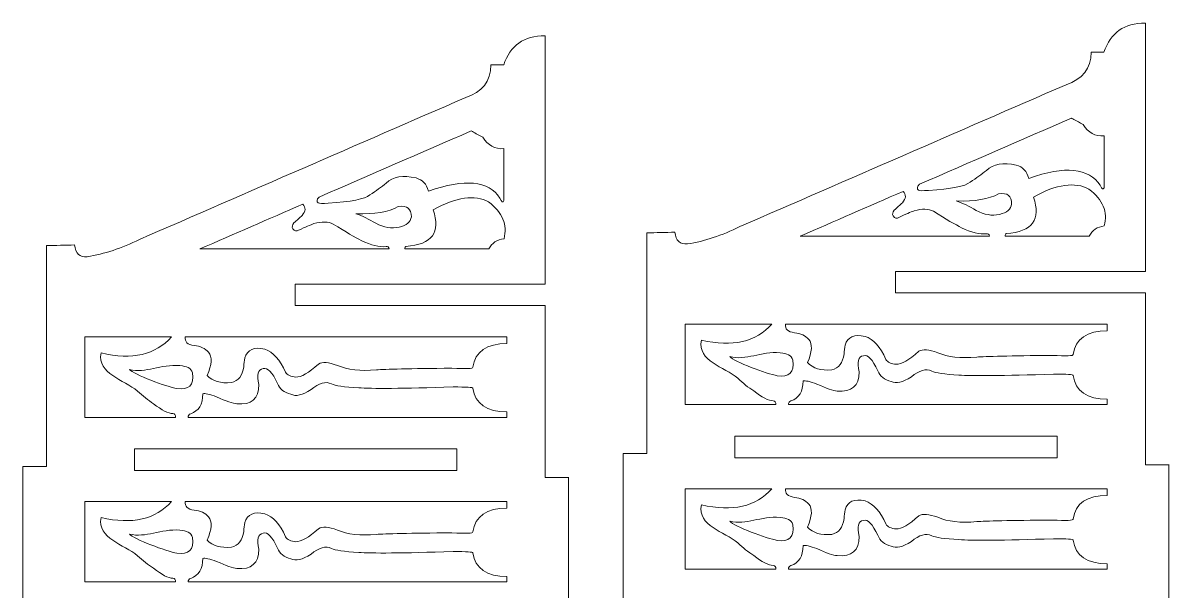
# Model space of a CAD drawing. Header units: inches. Extents: x -28.6 to 20.8, y -14.2 to 28.3.
# Drawn here: x -16.11 to -9.91, y -10.86 to -7.79 of the extents above; entities that cross this region are included whole.
import ezdxf

# ---------------------------------------------------------------- set-up
doc = ezdxf.new("R2010")
doc.units = ezdxf.units.IN
doc.header["$MEASUREMENT"] = 0
doc.layers.add('Layer 1', color=7, linetype='Continuous')

msp = doc.modelspace()

# ---------------------------------------------------------------- linework, layer by layer
at = {"layer": 'Layer 1', "color": 1, "lineweight": 9}
for points, knots in [([(-12.8624, -10.1146), (-12.8624, -10.1146), (-12.7354, -10.1146), (-12.7354, -10.1146), (-12.7354, -10.1146), (-12.7354, -10.1146), (-12.7354, -8.9219), (-12.7354, -8.9219), (-12.7354, -8.9219), (-12.6848, -8.9207), (-12.6334, -8.9195), (-12.5828, -8.9183), (-12.5828, -8.9183), (-12.5782, -8.9646), (-12.5554, -8.9857), (-12.5143, -8.9815), (-12.5143, -8.9815), (-12.4233, -8.9672), (-12.329, -8.9361), (-12.2315, -8.8881), (-12.2315, -8.8881), (-11.6438, -8.6326), (-11.0561, -8.377), (-10.4684, -8.1214), (-10.4684, -8.1214), (-10.3785, -8.0924), (-10.3333, -8.0339), (-10.3328, -7.9459), (-10.3328, -7.9459), (-10.3096, -7.9459), (-10.2865, -7.9459), (-10.2633, -7.9459), (-10.2633, -7.9459), (-10.2284, -7.8403), (-10.1537, -7.7877), (-10.0392, -7.7882)], [0, 0, 0, 0, 0.111111, 0.111111, 0.111111, 0.111111, 0.222222, 0.222222, 0.222222, 0.222222, 0.333333, 0.333333, 0.333333, 0.333333, 0.444444, 0.444444, 0.444444, 0.444444, 0.555556, 0.555556, 0.555556, 0.555556, 0.666667, 0.666667, 0.666667, 0.666667, 0.777778, 0.777778, 0.777778, 0.777778, 0.888889, 0.888889, 0.888889, 0.888889, 1, 1, 1, 1]), ([(-16.1078, -10.1837), (-16.1078, -10.1837), (-15.9808, -10.1837), (-15.9808, -10.1837), (-15.9808, -10.1837), (-15.9808, -10.1837), (-15.9808, -8.9909), (-15.9808, -8.9909), (-15.9808, -8.9909), (-15.9302, -8.9897), (-15.8788, -8.9885), (-15.8282, -8.9873), (-15.8282, -8.9873), (-15.8236, -9.0337), (-15.8008, -9.0548), (-15.7597, -9.0505), (-15.7597, -9.0505), (-15.6687, -9.0363), (-15.5744, -9.0052), (-15.4769, -8.9572), (-15.4769, -8.9572), (-14.8892, -8.7016), (-14.3015, -8.446), (-13.7138, -8.1904), (-13.7138, -8.1904), (-13.6239, -8.1614), (-13.5787, -8.1029), (-13.5782, -8.0149), (-13.5782, -8.0149), (-13.5551, -8.0149), (-13.5319, -8.0149), (-13.5087, -8.0149), (-13.5087, -8.0149), (-13.4738, -7.9093), (-13.3991, -7.8567), (-13.2846, -7.8572)], [0, 0, 0, 0, 0.111111, 0.111111, 0.111111, 0.111111, 0.222222, 0.222222, 0.222222, 0.222222, 0.333333, 0.333333, 0.333333, 0.333333, 0.444444, 0.444444, 0.444444, 0.444444, 0.555556, 0.555556, 0.555556, 0.555556, 0.666667, 0.666667, 0.666667, 0.666667, 0.777778, 0.777778, 0.777778, 0.777778, 0.888889, 0.888889, 0.888889, 0.888889, 1, 1, 1, 1]), ([(-10.263, -8.3978), (-10.3103, -8.4014), (-10.3481, -8.3809), (-10.3766, -8.3362), (-10.3766, -8.3362), (-10.4137, -8.316), (-10.4344, -8.3045), (-10.4387, -8.3017)], [0, 0, 0, 0, 0.5, 0.5, 0.5, 0.5, 1, 1, 1, 1]), ([(-13.5084, -8.4668), (-13.5557, -8.4704), (-13.5935, -8.4499), (-13.622, -8.4052), (-13.622, -8.4052), (-13.6591, -8.3851), (-13.6798, -8.3736), (-13.6841, -8.3708)], [0, 0, 0, 0, 0.5, 0.5, 0.5, 0.5, 1, 1, 1, 1]), ([(-11.2615, -8.6596), (-11.2746, -8.6731), (-11.2759, -8.6836), (-11.2655, -8.6911), (-11.2655, -8.6911), (-11.2615, -8.6947), (-11.2434, -8.695), (-11.2114, -8.6921), (-11.2114, -8.6921), (-11.0888, -8.6848), (-11.0139, -8.6702), (-10.9867, -8.648), (-10.9867, -8.648), (-10.953, -8.6259), (-10.9237, -8.6048), (-10.899, -8.5846), (-10.899, -8.5846), (-10.8613, -8.5489), (-10.8074, -8.5394), (-10.7372, -8.556), (-10.7372, -8.556), (-10.7024, -8.5652), (-10.68, -8.589), (-10.67, -8.6272), (-10.67, -8.6272), (-10.4731, -8.5582), (-10.3444, -8.5706), (-10.2839, -8.6645), (-10.2839, -8.6645), (-10.2745, -8.687), (-10.2675, -8.6915), (-10.263, -8.678)], [0, 0, 0, 0, 0.125, 0.125, 0.125, 0.125, 0.25, 0.25, 0.25, 0.25, 0.375, 0.375, 0.375, 0.375, 0.5, 0.5, 0.5, 0.5, 0.625, 0.625, 0.625, 0.625, 0.75, 0.75, 0.75, 0.75, 0.875, 0.875, 0.875, 0.875, 1, 1, 1, 1]), ([(-14.5069, -8.7286), (-14.52, -8.7421), (-14.5214, -8.7526), (-14.5109, -8.7602), (-14.5109, -8.7602), (-14.5069, -8.7637), (-14.4888, -8.7641), (-14.4568, -8.7612), (-14.4568, -8.7612), (-14.3342, -8.7539), (-14.2593, -8.7392), (-14.2321, -8.7171), (-14.2321, -8.7171), (-14.1984, -8.695), (-14.1691, -8.6738), (-14.1444, -8.6536), (-14.1444, -8.6536), (-14.1067, -8.618), (-14.0528, -8.6085), (-13.9826, -8.6251), (-13.9826, -8.6251), (-13.9479, -8.6343), (-13.9254, -8.658), (-13.9154, -8.6963), (-13.9154, -8.6963), (-13.7185, -8.6272), (-13.5898, -8.6396), (-13.5293, -8.7335), (-13.5293, -8.7335), (-13.5199, -8.7561), (-13.5129, -8.7606), (-13.5084, -8.7471)], [0, 0, 0, 0, 0.125, 0.125, 0.125, 0.125, 0.25, 0.25, 0.25, 0.25, 0.375, 0.375, 0.375, 0.375, 0.5, 0.5, 0.5, 0.5, 0.625, 0.625, 0.625, 0.625, 0.75, 0.75, 0.75, 0.75, 0.875, 0.875, 0.875, 0.875, 1, 1, 1, 1]), ([(-10.3432, -8.9399), (-10.3266, -8.9076), (-10.2993, -8.889), (-10.2614, -8.8842), (-10.2614, -8.8842), (-10.2415, -8.8091), (-10.2692, -8.7429), (-10.3446, -8.6859), (-10.3446, -8.6859), (-10.4193, -8.6444), (-10.5194, -8.6586), (-10.645, -8.7287), (-10.645, -8.7287), (-10.6013, -8.8496), (-10.6502, -8.9154), (-10.7918, -8.9261), (-10.7918, -8.9261), (-10.7964, -8.927), (-10.7982, -8.9316), (-10.7971, -8.9399)], [0, 0, 0, 0, 0.2, 0.2, 0.2, 0.2, 0.4, 0.4, 0.4, 0.4, 0.6, 0.6, 0.6, 0.6, 0.8, 0.8, 0.8, 0.8, 1, 1, 1, 1]), ([(-13.5886, -9.0089), (-13.572, -8.9766), (-13.5447, -8.9581), (-13.5068, -8.9533), (-13.5068, -8.9533), (-13.4869, -8.8781), (-13.5146, -8.812), (-13.59, -8.7549), (-13.59, -8.7549), (-13.6647, -8.7134), (-13.7648, -8.7277), (-13.8904, -8.7977), (-13.8904, -8.7977), (-13.8467, -8.9186), (-13.8956, -8.9844), (-14.0372, -8.9951), (-14.0372, -8.9951), (-14.0418, -8.996), (-14.0436, -9.0006), (-14.0425, -9.0089)], [0, 0, 0, 0, 0.2, 0.2, 0.2, 0.2, 0.4, 0.4, 0.4, 0.4, 0.6, 0.6, 0.6, 0.6, 0.8, 0.8, 0.8, 0.8, 1, 1, 1, 1]), ([(-10.8829, -8.9399), (-10.8838, -8.9288), (-10.8893, -8.9244), (-10.8993, -8.9266), (-10.8993, -8.9266), (-10.9351, -8.9311), (-10.9799, -8.9202), (-11.0334, -8.8939), (-11.0334, -8.8939), (-11.0662, -8.8777), (-11.1167, -8.8482), (-11.1851, -8.8054), (-11.1851, -8.8054), (-11.2116, -8.7914), (-11.2462, -8.7906), (-11.2889, -8.803), (-11.2889, -8.803), (-11.3081, -8.8093), (-11.3357, -8.8211), (-11.3718, -8.8383), (-11.3718, -8.8383), (-11.3825, -8.8454), (-11.3932, -8.8429), (-11.4039, -8.8306), (-11.4039, -8.8306), (-11.4081, -8.8212), (-11.4059, -8.8106), (-11.3971, -8.7986), (-11.3971, -8.7986), (-11.3812, -8.7848), (-11.3666, -8.7715), (-11.3532, -8.7589), (-11.3532, -8.7589), (-11.3332, -8.7361), (-11.3318, -8.7157), (-11.349, -8.6976)], [0, 0, 0, 0, 0.111111, 0.111111, 0.111111, 0.111111, 0.222222, 0.222222, 0.222222, 0.222222, 0.333333, 0.333333, 0.333333, 0.333333, 0.444444, 0.444444, 0.444444, 0.444444, 0.555556, 0.555556, 0.555556, 0.555556, 0.666667, 0.666667, 0.666667, 0.666667, 0.777778, 0.777778, 0.777778, 0.777778, 0.888889, 0.888889, 0.888889, 0.888889, 1, 1, 1, 1]), ([(-11.0619, -8.7496), (-11.0267, -8.7613), (-10.991, -8.7784), (-10.9543, -8.8009), (-10.9543, -8.8009), (-10.9108, -8.824), (-10.8687, -8.831), (-10.8283, -8.8219), (-10.8283, -8.8219), (-10.7886, -8.8126), (-10.7667, -8.7939), (-10.7625, -8.7659), (-10.7625, -8.7659), (-10.7614, -8.7227), (-10.7851, -8.7032), (-10.833, -8.711), (-10.833, -8.711), (-10.8854, -8.7396), (-10.9611, -8.7527), (-11.0619, -8.7496)], [0, 0, 0, 0, 0.2, 0.2, 0.2, 0.2, 0.4, 0.4, 0.4, 0.4, 0.6, 0.6, 0.6, 0.6, 0.8, 0.8, 0.8, 0.8, 1, 1, 1, 1]), ([(-14.1283, -9.0089), (-14.1292, -8.9979), (-14.1347, -8.9935), (-14.1447, -8.9957), (-14.1447, -8.9957), (-14.1806, -9.0001), (-14.2253, -8.9893), (-14.2789, -8.963), (-14.2789, -8.963), (-14.3116, -8.9468), (-14.3621, -8.9173), (-14.4305, -8.8745), (-14.4305, -8.8745), (-14.457, -8.8604), (-14.4916, -8.8596), (-14.5343, -8.872), (-14.5343, -8.872), (-14.5535, -8.8783), (-14.5811, -8.8901), (-14.6172, -8.9074), (-14.6172, -8.9074), (-14.6279, -8.9145), (-14.6386, -8.9119), (-14.6493, -8.8996), (-14.6493, -8.8996), (-14.6536, -8.8903), (-14.6513, -8.8796), (-14.6425, -8.8677), (-14.6425, -8.8677), (-14.6266, -8.8538), (-14.612, -8.8406), (-14.5986, -8.828), (-14.5986, -8.828), (-14.5786, -8.8052), (-14.5772, -8.7847), (-14.5944, -8.7667)], [0, 0, 0, 0, 0.111111, 0.111111, 0.111111, 0.111111, 0.222222, 0.222222, 0.222222, 0.222222, 0.333333, 0.333333, 0.333333, 0.333333, 0.444444, 0.444444, 0.444444, 0.444444, 0.555556, 0.555556, 0.555556, 0.555556, 0.666667, 0.666667, 0.666667, 0.666667, 0.777778, 0.777778, 0.777778, 0.777778, 0.888889, 0.888889, 0.888889, 0.888889, 1, 1, 1, 1]), ([(-14.3073, -8.8187), (-14.2721, -8.8304), (-14.2364, -8.8474), (-14.1997, -8.87), (-14.1997, -8.87), (-14.1562, -8.893), (-14.1141, -8.9), (-14.0737, -8.891), (-14.0737, -8.891), (-14.034, -8.8816), (-14.0121, -8.863), (-14.0079, -8.835), (-14.0079, -8.835), (-14.0068, -8.7918), (-14.0305, -8.7723), (-14.0784, -8.7801), (-14.0784, -8.7801), (-14.1308, -8.8086), (-14.2066, -8.8218), (-14.3073, -8.8187)], [0, 0, 0, 0, 0.2, 0.2, 0.2, 0.2, 0.4, 0.4, 0.4, 0.4, 0.6, 0.6, 0.6, 0.6, 0.8, 0.8, 0.8, 0.8, 1, 1, 1, 1]), ([(-10.0389, -9.1304), (-10.0389, -9.1304), (-11.3909, -9.1307), (-11.3909, -9.1307), (-11.3909, -9.1307), (-11.3909, -9.1307), (-11.3909, -9.2454), (-11.3909, -9.2454), (-11.3909, -9.2454), (-11.3909, -9.2454), (-10.0389, -9.245), (-10.0389, -9.245)], [0, 0, 0, 0, 0.333333, 0.333333, 0.333333, 0.333333, 0.666667, 0.666667, 0.666667, 0.666667, 1, 1, 1, 1]), ([(-13.2843, -9.1994), (-13.2843, -9.1994), (-14.6363, -9.1997), (-14.6363, -9.1997), (-14.6363, -9.1997), (-14.6363, -9.1997), (-14.6363, -9.3144), (-14.6363, -9.3144), (-14.6363, -9.3144), (-14.6363, -9.3144), (-13.2843, -9.3141), (-13.2843, -9.3141)], [0, 0, 0, 0, 0.333333, 0.333333, 0.333333, 0.333333, 0.666667, 0.666667, 0.666667, 0.666667, 1, 1, 1, 1]), ([(-10.0393, -9.245), (-10.0393, -9.245), (-10.0392, -10.1746), (-10.0392, -10.1746), (-10.0392, -10.1746), (-10.0392, -10.1746), (-9.9114, -10.1746), (-9.9114, -10.1746)], [0, 0, 0, 0, 0.5, 0.5, 0.5, 0.5, 1, 1, 1, 1]), ([(-13.2847, -9.3141), (-13.2847, -9.3141), (-13.2846, -10.2437), (-13.2846, -10.2437), (-13.2846, -10.2437), (-13.2846, -10.2437), (-13.1568, -10.2437), (-13.1568, -10.2437)], [0, 0, 0, 0, 0.5, 0.5, 0.5, 0.5, 1, 1, 1, 1]), ([(-12.0592, -9.4147), (-12.0592, -9.4147), (-12.528, -9.4147), (-12.528, -9.4147), (-12.528, -9.4147), (-12.528, -9.4147), (-12.528, -9.8493), (-12.528, -9.8493), (-12.528, -9.8493), (-12.528, -9.8493), (-12.0368, -9.8493), (-12.0368, -9.8493)], [0, 0, 0, 0, 0.333333, 0.333333, 0.333333, 0.333333, 0.666667, 0.666667, 0.666667, 0.666667, 1, 1, 1, 1]), ([(-10.4306, -9.579), (-10.4267, -9.5865), (-10.4646, -9.5881), (-10.5442, -9.5839), (-10.5442, -9.5839), (-10.7699, -9.5861), (-10.9056, -9.5891), (-10.9513, -9.5926), (-10.9513, -9.5926), (-11.0378, -9.6004), (-11.1079, -9.5926), (-11.1617, -9.5693), (-11.1617, -9.5693), (-11.2097, -9.5511), (-11.2439, -9.5485), (-11.2645, -9.5615), (-11.2645, -9.5615), (-11.3176, -9.6093), (-11.3584, -9.6328), (-11.3869, -9.632), (-11.3869, -9.632), (-11.4139, -9.6299), (-11.4325, -9.621), (-11.4426, -9.6053), (-11.4426, -9.6053), (-11.4716, -9.5378), (-11.5092, -9.4963), (-11.5552, -9.4808), (-11.5552, -9.4808), (-11.6132, -9.4675), (-11.6491, -9.4834), (-11.6628, -9.5284), (-11.6628, -9.5284), (-11.6664, -9.5437), (-11.668, -9.5596), (-11.6677, -9.5761), (-11.6677, -9.5761), (-11.6755, -9.6241), (-11.6977, -9.6526), (-11.7343, -9.6617), (-11.7343, -9.6617), (-11.7933, -9.6668), (-11.8373, -9.6539), (-11.8664, -9.6228), (-11.8664, -9.6228), (-11.8406, -9.5637), (-11.8383, -9.522), (-11.8594, -9.4978), (-11.8594, -9.4978), (-11.8773, -9.477), (-11.903, -9.4649), (-11.9364, -9.4615), (-11.9364, -9.4615), (-11.9722, -9.4564), (-11.9884, -9.4408), (-11.9852, -9.4147)], [0, 0, 0, 0, 0.071429, 0.071429, 0.071429, 0.071429, 0.142857, 0.142857, 0.142857, 0.142857, 0.214286, 0.214286, 0.214286, 0.214286, 0.285714, 0.285714, 0.285714, 0.285714, 0.357143, 0.357143, 0.357143, 0.357143, 0.428571, 0.428571, 0.428571, 0.428571, 0.5, 0.5, 0.5, 0.5, 0.571429, 0.571429, 0.571429, 0.571429, 0.642857, 0.642857, 0.642857, 0.642857, 0.714286, 0.714286, 0.714286, 0.714286, 0.785714, 0.785714, 0.785714, 0.785714, 0.857143, 0.857143, 0.857143, 0.857143, 0.928571, 0.928571, 0.928571, 0.928571, 1, 1, 1, 1]), ([(-10.2457, -9.4506), (-10.2457, -9.4506), (-10.2457, -9.4147), (-10.2457, -9.4147), (-10.2457, -9.4147), (-10.2457, -9.4147), (-11.9852, -9.4147), (-11.9852, -9.4147)], [0, 0, 0, 0, 0.5, 0.5, 0.5, 0.5, 1, 1, 1, 1]), ([(-15.3046, -9.4837), (-15.3046, -9.4837), (-15.7734, -9.4837), (-15.7734, -9.4837), (-15.7734, -9.4837), (-15.7734, -9.4837), (-15.7734, -9.9184), (-15.7734, -9.9184), (-15.7734, -9.9184), (-15.7734, -9.9184), (-15.2822, -9.9184), (-15.2822, -9.9184)], [0, 0, 0, 0, 0.333333, 0.333333, 0.333333, 0.333333, 0.666667, 0.666667, 0.666667, 0.666667, 1, 1, 1, 1]), ([(-13.6761, -9.6481), (-13.6721, -9.6555), (-13.71, -9.6571), (-13.7896, -9.6529), (-13.7896, -9.6529), (-14.0153, -9.6552), (-14.151, -9.6581), (-14.1967, -9.6617), (-14.1967, -9.6617), (-14.2832, -9.6694), (-14.3533, -9.6617), (-14.4071, -9.6383), (-14.4071, -9.6383), (-14.4551, -9.6202), (-14.4893, -9.6176), (-14.5099, -9.6305), (-14.5099, -9.6305), (-14.5631, -9.6784), (-14.6038, -9.7019), (-14.6323, -9.701), (-14.6323, -9.701), (-14.6593, -9.6989), (-14.6779, -9.69), (-14.688, -9.6743), (-14.688, -9.6743), (-14.7171, -9.6069), (-14.7546, -9.5654), (-14.8006, -9.5498), (-14.8006, -9.5498), (-14.8586, -9.5366), (-14.8945, -9.5524), (-14.9082, -9.5975), (-14.9082, -9.5975), (-14.9118, -9.6127), (-14.9134, -9.6286), (-14.9131, -9.6451), (-14.9131, -9.6451), (-14.9209, -9.6931), (-14.9431, -9.7216), (-14.9797, -9.7307), (-14.9797, -9.7307), (-15.0387, -9.7359), (-15.0827, -9.7229), (-15.1118, -9.6918), (-15.1118, -9.6918), (-15.086, -9.6327), (-15.0837, -9.5911), (-15.1048, -9.5669), (-15.1048, -9.5669), (-15.1227, -9.546), (-15.1484, -9.5339), (-15.1818, -9.5305), (-15.1818, -9.5305), (-15.2176, -9.5255), (-15.2338, -9.5099), (-15.2306, -9.4837)], [0, 0, 0, 0, 0.071429, 0.071429, 0.071429, 0.071429, 0.142857, 0.142857, 0.142857, 0.142857, 0.214286, 0.214286, 0.214286, 0.214286, 0.285714, 0.285714, 0.285714, 0.285714, 0.357143, 0.357143, 0.357143, 0.357143, 0.428571, 0.428571, 0.428571, 0.428571, 0.5, 0.5, 0.5, 0.5, 0.571429, 0.571429, 0.571429, 0.571429, 0.642857, 0.642857, 0.642857, 0.642857, 0.714286, 0.714286, 0.714286, 0.714286, 0.785714, 0.785714, 0.785714, 0.785714, 0.857143, 0.857143, 0.857143, 0.857143, 0.928571, 0.928571, 0.928571, 0.928571, 1, 1, 1, 1]), ([(-13.4912, -9.5197), (-13.4912, -9.5197), (-13.4912, -9.4837), (-13.4912, -9.4837), (-13.4912, -9.4837), (-13.4912, -9.4837), (-15.2306, -9.4837), (-15.2306, -9.4837)], [0, 0, 0, 0, 0.5, 0.5, 0.5, 0.5, 1, 1, 1, 1]), ([(-12.0368, -9.8493), (-12.037, -9.8368), (-12.042, -9.83), (-12.0519, -9.829), (-12.0519, -9.829), (-12.0768, -9.8287), (-12.1117, -9.8109), (-12.1567, -9.7758), (-12.1567, -9.7758), (-12.1864, -9.7569), (-12.215, -9.7341), (-12.2425, -9.7075), (-12.2425, -9.7075), (-12.3162, -9.6455), (-12.4617, -9.6154), (-12.4399, -9.5017)], [0, 0, 0, 0, 0.25, 0.25, 0.25, 0.25, 0.5, 0.5, 0.5, 0.5, 0.75, 0.75, 0.75, 0.75, 1, 1, 1, 1]), ([(-15.2822, -9.9184), (-15.2824, -9.9058), (-15.2874, -9.8991), (-15.2973, -9.8981), (-15.2973, -9.8981), (-15.3222, -9.8978), (-15.3571, -9.88), (-15.4021, -9.8448), (-15.4021, -9.8448), (-15.4318, -9.8259), (-15.4604, -9.8032), (-15.4879, -9.7766), (-15.4879, -9.7766), (-15.5616, -9.7145), (-15.7071, -9.6844), (-15.6853, -9.5707)], [0, 0, 0, 0, 0.25, 0.25, 0.25, 0.25, 0.5, 0.5, 0.5, 0.5, 0.75, 0.75, 0.75, 0.75, 1, 1, 1, 1]), ([(-11.9457, -9.6095), (-11.9535, -9.5808), (-11.9759, -9.5748), (-12.0137, -9.5696), (-12.0137, -9.5696), (-12.1191, -9.561), (-12.1983, -9.6131), (-12.2859, -9.5904), (-12.2859, -9.5904), (-12.2656, -9.6176), (-12.0841, -9.6847), (-12.0298, -9.6937), (-12.0298, -9.6937), (-11.9652, -9.7037), (-11.9372, -9.6756), (-11.9457, -9.6095)], [0, 0, 0, 0, 0.25, 0.25, 0.25, 0.25, 0.5, 0.5, 0.5, 0.5, 0.75, 0.75, 0.75, 0.75, 1, 1, 1, 1]), ([(-11.0472, -9.6899), (-11.1268, -9.6855), (-11.1757, -9.6783), (-11.194, -9.6685), (-11.194, -9.6685), (-11.2252, -9.653), (-11.2615, -9.6642), (-11.3046, -9.6996), (-11.3046, -9.6996), (-11.3517, -9.7295), (-11.3873, -9.7386), (-11.4142, -9.7244), (-11.4142, -9.7244), (-11.4504, -9.716), (-11.4748, -9.6963), (-11.4857, -9.6665), (-11.4857, -9.6665), (-11.5144, -9.6053), (-11.5405, -9.5784), (-11.564, -9.5858), (-11.564, -9.5858), (-11.5914, -9.5907), (-11.5992, -9.6195), (-11.5875, -9.6724), (-11.5875, -9.6724), (-11.5871, -9.7492), (-11.6266, -9.7839), (-11.7059, -9.7764), (-11.7059, -9.7764), (-11.7268, -9.7748), (-11.7633, -9.7621), (-11.8155, -9.7385), (-11.8155, -9.7385), (-11.8533, -9.7245), (-11.8781, -9.719), (-11.8899, -9.7219), (-11.8899, -9.7219), (-11.8902, -9.7793), (-11.9121, -9.8153), (-11.9554, -9.8299), (-11.9554, -9.8299), (-11.9649, -9.8333), (-11.9696, -9.8398), (-11.9695, -9.8493)], [0, 0, 0, 0, 0.090909, 0.090909, 0.090909, 0.090909, 0.181818, 0.181818, 0.181818, 0.181818, 0.272727, 0.272727, 0.272727, 0.272727, 0.363636, 0.363636, 0.363636, 0.363636, 0.454545, 0.454545, 0.454545, 0.454545, 0.545455, 0.545455, 0.545455, 0.545455, 0.636364, 0.636364, 0.636364, 0.636364, 0.727273, 0.727273, 0.727273, 0.727273, 0.818182, 0.818182, 0.818182, 0.818182, 0.909091, 0.909091, 0.909091, 0.909091, 1, 1, 1, 1]), ([(-15.1911, -9.6785), (-15.1989, -9.6499), (-15.2213, -9.6438), (-15.2591, -9.6386), (-15.2591, -9.6386), (-15.3645, -9.6301), (-15.4437, -9.6821), (-15.5313, -9.6595), (-15.5313, -9.6595), (-15.511, -9.6866), (-15.3295, -9.7538), (-15.2752, -9.7628), (-15.2752, -9.7628), (-15.2106, -9.7727), (-15.1826, -9.7446), (-15.1911, -9.6785)], [0, 0, 0, 0, 0.25, 0.25, 0.25, 0.25, 0.5, 0.5, 0.5, 0.5, 0.75, 0.75, 0.75, 0.75, 1, 1, 1, 1]), ([(-14.2926, -9.7589), (-14.3722, -9.7546), (-14.4211, -9.7473), (-14.4394, -9.7375), (-14.4394, -9.7375), (-14.4706, -9.722), (-14.5069, -9.7332), (-14.55, -9.7686), (-14.55, -9.7686), (-14.5971, -9.7986), (-14.6327, -9.8076), (-14.6596, -9.7935), (-14.6596, -9.7935), (-14.6958, -9.7851), (-14.7202, -9.7653), (-14.7311, -9.7356), (-14.7311, -9.7356), (-14.7598, -9.6743), (-14.7859, -9.6474), (-14.8094, -9.6549), (-14.8094, -9.6549), (-14.8368, -9.6597), (-14.8446, -9.6886), (-14.8329, -9.7414), (-14.8329, -9.7414), (-14.8325, -9.8182), (-14.872, -9.8529), (-14.9513, -9.8455), (-14.9513, -9.8455), (-14.9722, -9.8438), (-15.0087, -9.8312), (-15.0609, -9.8075), (-15.0609, -9.8075), (-15.0987, -9.7936), (-15.1235, -9.7881), (-15.1353, -9.791), (-15.1353, -9.791), (-15.1356, -9.8484), (-15.1575, -9.8844), (-15.2008, -9.8989), (-15.2008, -9.8989), (-15.2103, -9.9023), (-15.215, -9.9088), (-15.2149, -9.9184)], [0, 0, 0, 0, 0.090909, 0.090909, 0.090909, 0.090909, 0.181818, 0.181818, 0.181818, 0.181818, 0.272727, 0.272727, 0.272727, 0.272727, 0.363636, 0.363636, 0.363636, 0.363636, 0.454545, 0.454545, 0.454545, 0.454545, 0.545455, 0.545455, 0.545455, 0.545455, 0.636364, 0.636364, 0.636364, 0.636364, 0.727273, 0.727273, 0.727273, 0.727273, 0.818182, 0.818182, 0.818182, 0.818182, 0.909091, 0.909091, 0.909091, 0.909091, 1, 1, 1, 1]), ([(-10.4306, -9.6918), (-10.4285, -9.6871), (-10.4636, -9.6849), (-10.5358, -9.6852), (-10.5358, -9.6852), (-10.8097, -9.6937), (-10.9802, -9.6953), (-11.0472, -9.6899)], [0, 0, 0, 0, 0.5, 0.5, 0.5, 0.5, 1, 1, 1, 1]), ([(-13.6761, -9.7609), (-13.6739, -9.7562), (-13.709, -9.754), (-13.7812, -9.7543), (-13.7812, -9.7543), (-14.0551, -9.7628), (-14.2256, -9.7644), (-14.2926, -9.7589)], [0, 0, 0, 0, 0.5, 0.5, 0.5, 0.5, 1, 1, 1, 1]), ([(-11.9695, -9.8493), (-11.9695, -9.8493), (-10.2457, -9.8493), (-10.2457, -9.8493), (-10.2457, -9.8493), (-10.2457, -9.8493), (-10.2457, -9.8202), (-10.2457, -9.8202)], [0, 0, 0, 0, 0.5, 0.5, 0.5, 0.5, 1, 1, 1, 1]), ([(-15.2149, -9.9184), (-15.2149, -9.9184), (-13.4912, -9.9184), (-13.4912, -9.9184), (-13.4912, -9.9184), (-13.4912, -9.9184), (-13.4912, -9.8892), (-13.4912, -9.8892)], [0, 0, 0, 0, 0.5, 0.5, 0.5, 0.5, 1, 1, 1, 1]), ([(-10.5162, -10.078), (-10.5162, -10.078), (-10.5162, -10.0195), (-10.5162, -10.0195), (-10.5162, -10.0195), (-10.5162, -10.0195), (-12.2592, -10.0195), (-12.2592, -10.0195), (-12.2592, -10.0195), (-12.2592, -10.0195), (-12.2592, -10.078), (-12.2592, -10.078)], [0, 0, 0, 0, 0.333333, 0.333333, 0.333333, 0.333333, 0.666667, 0.666667, 0.666667, 0.666667, 1, 1, 1, 1]), ([(-13.7616, -10.147), (-13.7616, -10.147), (-13.7616, -10.0885), (-13.7616, -10.0885), (-13.7616, -10.0885), (-13.7616, -10.0885), (-15.5046, -10.0885), (-15.5046, -10.0885), (-15.5046, -10.0885), (-15.5046, -10.0885), (-15.5046, -10.147), (-15.5046, -10.147)], [0, 0, 0, 0, 0.333333, 0.333333, 0.333333, 0.333333, 0.666667, 0.666667, 0.666667, 0.666667, 1, 1, 1, 1]), ([(-10.5162, -10.078), (-10.5162, -10.078), (-10.5162, -10.1365), (-10.5162, -10.1365), (-10.5162, -10.1365), (-10.5162, -10.1365), (-12.2592, -10.1365), (-12.2592, -10.1365), (-12.2592, -10.1365), (-12.2592, -10.1365), (-12.2592, -10.078), (-12.2592, -10.078)], [0, 0, 0, 0, 0.333333, 0.333333, 0.333333, 0.333333, 0.666667, 0.666667, 0.666667, 0.666667, 1, 1, 1, 1]), ([(-13.7616, -10.147), (-13.7616, -10.147), (-13.7616, -10.2055), (-13.7616, -10.2055), (-13.7616, -10.2055), (-13.7616, -10.2055), (-15.5046, -10.2055), (-15.5046, -10.2055), (-15.5046, -10.2055), (-15.5046, -10.2055), (-15.5046, -10.147), (-15.5046, -10.147)], [0, 0, 0, 0, 0.333333, 0.333333, 0.333333, 0.333333, 0.666667, 0.666667, 0.666667, 0.666667, 1, 1, 1, 1]), ([(-12.0592, -10.304), (-12.0592, -10.304), (-12.528, -10.304), (-12.528, -10.304), (-12.528, -10.304), (-12.528, -10.304), (-12.528, -10.7386), (-12.528, -10.7386), (-12.528, -10.7386), (-12.528, -10.7386), (-12.0368, -10.7386), (-12.0368, -10.7386)], [0, 0, 0, 0, 0.333333, 0.333333, 0.333333, 0.333333, 0.666667, 0.666667, 0.666667, 0.666667, 1, 1, 1, 1]), ([(-10.4306, -10.4683), (-10.4267, -10.4758), (-10.4646, -10.4774), (-10.5442, -10.4732), (-10.5442, -10.4732), (-10.7699, -10.4754), (-10.9056, -10.4784), (-10.9513, -10.4819), (-10.9513, -10.4819), (-11.0378, -10.4897), (-11.1079, -10.4819), (-11.1617, -10.4586), (-11.1617, -10.4586), (-11.2097, -10.4404), (-11.2439, -10.4378), (-11.2645, -10.4508), (-11.2645, -10.4508), (-11.3176, -10.4986), (-11.3584, -10.5221), (-11.3869, -10.5213), (-11.3869, -10.5213), (-11.4139, -10.5192), (-11.4325, -10.5103), (-11.4426, -10.4946), (-11.4426, -10.4946), (-11.4716, -10.4271), (-11.5092, -10.3857), (-11.5552, -10.3701), (-11.5552, -10.3701), (-11.6132, -10.3568), (-11.6491, -10.3727), (-11.6628, -10.4177), (-11.6628, -10.4177), (-11.6664, -10.433), (-11.668, -10.4489), (-11.6677, -10.4654), (-11.6677, -10.4654), (-11.6755, -10.5134), (-11.6977, -10.5419), (-11.7343, -10.551), (-11.7343, -10.551), (-11.7933, -10.5561), (-11.8373, -10.5432), (-11.8664, -10.5121), (-11.8664, -10.5121), (-11.8406, -10.453), (-11.8383, -10.4113), (-11.8594, -10.3871), (-11.8594, -10.3871), (-11.8773, -10.3663), (-11.903, -10.3542), (-11.9364, -10.3508), (-11.9364, -10.3508), (-11.9722, -10.3457), (-11.9884, -10.3301), (-11.9852, -10.304)], [0, 0, 0, 0, 0.071429, 0.071429, 0.071429, 0.071429, 0.142857, 0.142857, 0.142857, 0.142857, 0.214286, 0.214286, 0.214286, 0.214286, 0.285714, 0.285714, 0.285714, 0.285714, 0.357143, 0.357143, 0.357143, 0.357143, 0.428571, 0.428571, 0.428571, 0.428571, 0.5, 0.5, 0.5, 0.5, 0.571429, 0.571429, 0.571429, 0.571429, 0.642857, 0.642857, 0.642857, 0.642857, 0.714286, 0.714286, 0.714286, 0.714286, 0.785714, 0.785714, 0.785714, 0.785714, 0.857143, 0.857143, 0.857143, 0.857143, 0.928571, 0.928571, 0.928571, 0.928571, 1, 1, 1, 1]), ([(-10.2457, -10.34), (-10.2457, -10.34), (-10.2457, -10.304), (-10.2457, -10.304), (-10.2457, -10.304), (-10.2457, -10.304), (-11.9852, -10.304), (-11.9852, -10.304)], [0, 0, 0, 0, 0.5, 0.5, 0.5, 0.5, 1, 1, 1, 1]), ([(-15.3046, -10.373), (-15.3046, -10.373), (-15.7734, -10.373), (-15.7734, -10.373), (-15.7734, -10.373), (-15.7734, -10.373), (-15.7734, -10.8077), (-15.7734, -10.8077), (-15.7734, -10.8077), (-15.7734, -10.8077), (-15.2822, -10.8077), (-15.2822, -10.8077)], [0, 0, 0, 0, 0.333333, 0.333333, 0.333333, 0.333333, 0.666667, 0.666667, 0.666667, 0.666667, 1, 1, 1, 1]), ([(-13.6761, -10.5374), (-13.6721, -10.5448), (-13.71, -10.5464), (-13.7896, -10.5422), (-13.7896, -10.5422), (-14.0153, -10.5445), (-14.151, -10.5474), (-14.1967, -10.551), (-14.1967, -10.551), (-14.2832, -10.5588), (-14.3533, -10.551), (-14.4071, -10.5276), (-14.4071, -10.5276), (-14.4551, -10.5095), (-14.4893, -10.5069), (-14.5099, -10.5199), (-14.5099, -10.5199), (-14.5631, -10.5677), (-14.6038, -10.5912), (-14.6323, -10.5904), (-14.6323, -10.5904), (-14.6593, -10.5883), (-14.6779, -10.5793), (-14.688, -10.5636), (-14.688, -10.5636), (-14.7171, -10.4962), (-14.7546, -10.4547), (-14.8006, -10.4391), (-14.8006, -10.4391), (-14.8586, -10.4259), (-14.8945, -10.4417), (-14.9082, -10.4868), (-14.9082, -10.4868), (-14.9118, -10.502), (-14.9134, -10.5179), (-14.9131, -10.5344), (-14.9131, -10.5344), (-14.9209, -10.5824), (-14.9431, -10.6109), (-14.9797, -10.62), (-14.9797, -10.62), (-15.0387, -10.6252), (-15.0827, -10.6122), (-15.1118, -10.5811), (-15.1118, -10.5811), (-15.086, -10.522), (-15.0837, -10.4804), (-15.1048, -10.4562), (-15.1048, -10.4562), (-15.1227, -10.4353), (-15.1484, -10.4232), (-15.1818, -10.4198), (-15.1818, -10.4198), (-15.2176, -10.4148), (-15.2338, -10.3992), (-15.2306, -10.373)], [0, 0, 0, 0, 0.071429, 0.071429, 0.071429, 0.071429, 0.142857, 0.142857, 0.142857, 0.142857, 0.214286, 0.214286, 0.214286, 0.214286, 0.285714, 0.285714, 0.285714, 0.285714, 0.357143, 0.357143, 0.357143, 0.357143, 0.428571, 0.428571, 0.428571, 0.428571, 0.5, 0.5, 0.5, 0.5, 0.571429, 0.571429, 0.571429, 0.571429, 0.642857, 0.642857, 0.642857, 0.642857, 0.714286, 0.714286, 0.714286, 0.714286, 0.785714, 0.785714, 0.785714, 0.785714, 0.857143, 0.857143, 0.857143, 0.857143, 0.928571, 0.928571, 0.928571, 0.928571, 1, 1, 1, 1]), ([(-13.4912, -10.409), (-13.4912, -10.409), (-13.4912, -10.373), (-13.4912, -10.373), (-13.4912, -10.373), (-13.4912, -10.373), (-15.2306, -10.373), (-15.2306, -10.373)], [0, 0, 0, 0, 0.5, 0.5, 0.5, 0.5, 1, 1, 1, 1]), ([(-12.0368, -10.7386), (-12.037, -10.7261), (-12.042, -10.7193), (-12.0519, -10.7183), (-12.0519, -10.7183), (-12.0768, -10.718), (-12.1117, -10.7003), (-12.1567, -10.6651), (-12.1567, -10.6651), (-12.1864, -10.6462), (-12.215, -10.6234), (-12.2425, -10.5969), (-12.2425, -10.5969), (-12.3162, -10.5348), (-12.4617, -10.5047), (-12.4399, -10.391)], [0, 0, 0, 0, 0.25, 0.25, 0.25, 0.25, 0.5, 0.5, 0.5, 0.5, 0.75, 0.75, 0.75, 0.75, 1, 1, 1, 1]), ([(-15.2822, -10.8077), (-15.2824, -10.7951), (-15.2874, -10.7884), (-15.2973, -10.7874), (-15.2973, -10.7874), (-15.3222, -10.7871), (-15.3571, -10.7693), (-15.4021, -10.7341), (-15.4021, -10.7341), (-15.4318, -10.7153), (-15.4604, -10.6925), (-15.4879, -10.6659), (-15.4879, -10.6659), (-15.5616, -10.6039), (-15.7071, -10.5737), (-15.6853, -10.46)], [0, 0, 0, 0, 0.25, 0.25, 0.25, 0.25, 0.5, 0.5, 0.5, 0.5, 0.75, 0.75, 0.75, 0.75, 1, 1, 1, 1]), ([(-11.9457, -10.4988), (-11.9535, -10.4701), (-11.9759, -10.4641), (-12.0137, -10.4589), (-12.0137, -10.4589), (-12.1191, -10.4504), (-12.1983, -10.5024), (-12.2859, -10.4798), (-12.2859, -10.4798), (-12.2656, -10.5069), (-12.0841, -10.574), (-12.0298, -10.5831), (-12.0298, -10.5831), (-11.9652, -10.593), (-11.9372, -10.5649), (-11.9457, -10.4988)], [0, 0, 0, 0, 0.25, 0.25, 0.25, 0.25, 0.5, 0.5, 0.5, 0.5, 0.75, 0.75, 0.75, 0.75, 1, 1, 1, 1]), ([(-11.0472, -10.5792), (-11.1268, -10.5748), (-11.1757, -10.5676), (-11.194, -10.5578), (-11.194, -10.5578), (-11.2252, -10.5423), (-11.2615, -10.5535), (-11.3046, -10.5889), (-11.3046, -10.5889), (-11.3517, -10.6189), (-11.3873, -10.6279), (-11.4142, -10.6137), (-11.4142, -10.6137), (-11.4504, -10.6053), (-11.4748, -10.5856), (-11.4857, -10.5558), (-11.4857, -10.5558), (-11.5144, -10.4946), (-11.5405, -10.4677), (-11.564, -10.4751), (-11.564, -10.4751), (-11.5914, -10.48), (-11.5992, -10.5088), (-11.5875, -10.5617), (-11.5875, -10.5617), (-11.5871, -10.6385), (-11.6266, -10.6732), (-11.7059, -10.6657), (-11.7059, -10.6657), (-11.7268, -10.6641), (-11.7633, -10.6515), (-11.8155, -10.6278), (-11.8155, -10.6278), (-11.8533, -10.6139), (-11.8781, -10.6083), (-11.8899, -10.6113), (-11.8899, -10.6113), (-11.8902, -10.6686), (-11.9121, -10.7046), (-11.9554, -10.7192), (-11.9554, -10.7192), (-11.9649, -10.7226), (-11.9696, -10.7291), (-11.9695, -10.7386)], [0, 0, 0, 0, 0.090909, 0.090909, 0.090909, 0.090909, 0.181818, 0.181818, 0.181818, 0.181818, 0.272727, 0.272727, 0.272727, 0.272727, 0.363636, 0.363636, 0.363636, 0.363636, 0.454545, 0.454545, 0.454545, 0.454545, 0.545455, 0.545455, 0.545455, 0.545455, 0.636364, 0.636364, 0.636364, 0.636364, 0.727273, 0.727273, 0.727273, 0.727273, 0.818182, 0.818182, 0.818182, 0.818182, 0.909091, 0.909091, 0.909091, 0.909091, 1, 1, 1, 1]), ([(-15.1911, -10.5678), (-15.1989, -10.5392), (-15.2213, -10.5331), (-15.2591, -10.5279), (-15.2591, -10.5279), (-15.3645, -10.5194), (-15.4437, -10.5715), (-15.5313, -10.5488), (-15.5313, -10.5488), (-15.511, -10.576), (-15.3295, -10.6431), (-15.2752, -10.6521), (-15.2752, -10.6521), (-15.2106, -10.662), (-15.1826, -10.634), (-15.1911, -10.5678)], [0, 0, 0, 0, 0.25, 0.25, 0.25, 0.25, 0.5, 0.5, 0.5, 0.5, 0.75, 0.75, 0.75, 0.75, 1, 1, 1, 1]), ([(-14.2926, -10.6482), (-14.3722, -10.6439), (-14.4211, -10.6366), (-14.4394, -10.6268), (-14.4394, -10.6268), (-14.4706, -10.6113), (-14.5069, -10.6225), (-14.55, -10.6579), (-14.55, -10.6579), (-14.5971, -10.6879), (-14.6327, -10.6969), (-14.6596, -10.6828), (-14.6596, -10.6828), (-14.6958, -10.6744), (-14.7202, -10.6546), (-14.7311, -10.6249), (-14.7311, -10.6249), (-14.7598, -10.5636), (-14.7859, -10.5367), (-14.8094, -10.5442), (-14.8094, -10.5442), (-14.8368, -10.549), (-14.8446, -10.5779), (-14.8329, -10.6307), (-14.8329, -10.6307), (-14.8325, -10.7075), (-14.872, -10.7422), (-14.9513, -10.7348), (-14.9513, -10.7348), (-14.9722, -10.7331), (-15.0087, -10.7205), (-15.0609, -10.6968), (-15.0609, -10.6968), (-15.0987, -10.6829), (-15.1235, -10.6774), (-15.1353, -10.6803), (-15.1353, -10.6803), (-15.1356, -10.7377), (-15.1575, -10.7737), (-15.2008, -10.7882), (-15.2008, -10.7882), (-15.2103, -10.7916), (-15.215, -10.7981), (-15.2149, -10.8077)], [0, 0, 0, 0, 0.090909, 0.090909, 0.090909, 0.090909, 0.181818, 0.181818, 0.181818, 0.181818, 0.272727, 0.272727, 0.272727, 0.272727, 0.363636, 0.363636, 0.363636, 0.363636, 0.454545, 0.454545, 0.454545, 0.454545, 0.545455, 0.545455, 0.545455, 0.545455, 0.636364, 0.636364, 0.636364, 0.636364, 0.727273, 0.727273, 0.727273, 0.727273, 0.818182, 0.818182, 0.818182, 0.818182, 0.909091, 0.909091, 0.909091, 0.909091, 1, 1, 1, 1]), ([(-10.4306, -10.5811), (-10.4285, -10.5765), (-10.4636, -10.5743), (-10.5358, -10.5745), (-10.5358, -10.5745), (-10.8097, -10.5831), (-10.9802, -10.5846), (-11.0472, -10.5792)], [0, 0, 0, 0, 0.5, 0.5, 0.5, 0.5, 1, 1, 1, 1]), ([(-13.6761, -10.6502), (-13.6739, -10.6455), (-13.709, -10.6433), (-13.7812, -10.6436), (-13.7812, -10.6436), (-14.0551, -10.6521), (-14.2256, -10.6537), (-14.2926, -10.6482)], [0, 0, 0, 0, 0.5, 0.5, 0.5, 0.5, 1, 1, 1, 1]), ([(-11.9695, -10.7386), (-11.9695, -10.7386), (-10.2457, -10.7386), (-10.2457, -10.7386), (-10.2457, -10.7386), (-10.2457, -10.7386), (-10.2457, -10.7095), (-10.2457, -10.7095)], [0, 0, 0, 0, 0.5, 0.5, 0.5, 0.5, 1, 1, 1, 1]), ([(-15.2149, -10.8077), (-15.2149, -10.8077), (-13.4912, -10.8077), (-13.4912, -10.8077), (-13.4912, -10.8077), (-13.4912, -10.8077), (-13.4912, -10.7785), (-13.4912, -10.7785)], [0, 0, 0, 0, 0.5, 0.5, 0.5, 0.5, 1, 1, 1, 1])]:
    msp.add_open_spline(points, degree=3, knots=knots, dxfattribs=at)
for points in [[(-10.0392, -7.7882), (-10.0392, -7.7882), (-10.0389, -9.1304), (-10.0389, -9.1304)], [(-13.2846, -7.8572), (-13.2846, -7.8572), (-13.2843, -9.1994), (-13.2843, -9.1994)], [(-11.2615, -8.6596), (-10.9872, -8.5403), (-10.7129, -8.421), (-10.4387, -8.3017)], [(-14.5069, -8.7286), (-14.2326, -8.6093), (-13.9583, -8.4901), (-13.6841, -8.3708)], [(-10.263, -8.3978), (-10.263, -8.4912), (-10.263, -8.5846), (-10.263, -8.678)], [(-13.5084, -8.4668), (-13.5084, -8.5602), (-13.5084, -8.6536), (-13.5084, -8.7471)], [(-11.906, -8.9399), (-11.7203, -8.8591), (-11.5347, -8.7784), (-11.349, -8.6976)], [(-15.1514, -9.0089), (-14.9657, -8.9282), (-14.7801, -8.8474), (-14.5944, -8.7667)], [(-11.906, -8.9399), (-11.565, -8.9399), (-11.2239, -8.9399), (-10.8829, -8.9399)], [(-10.7971, -8.9399), (-10.6458, -8.9399), (-10.4945, -8.9399), (-10.3432, -8.9399)], [(-15.1514, -9.0089), (-14.8104, -9.0089), (-14.4693, -9.0089), (-14.1283, -9.0089)], [(-14.0425, -9.0089), (-13.8912, -9.0089), (-13.7399, -9.0089), (-13.5886, -9.0089)], [(-12.0592, -9.4147), (-12.1437, -9.5114), (-12.2706, -9.5404), (-12.4399, -9.5017)], [(-10.2457, -9.4506), (-10.355, -9.4506), (-10.4166, -9.4934), (-10.4306, -9.579)], [(-15.3046, -9.4837), (-15.3891, -9.5805), (-15.516, -9.6095), (-15.6853, -9.5707)], [(-13.4912, -9.5197), (-13.6004, -9.5197), (-13.662, -9.5625), (-13.6761, -9.6481)], [(-10.2457, -9.8202), (-10.355, -9.8202), (-10.4166, -9.7774), (-10.4306, -9.6918)], [(-13.4912, -9.8892), (-13.6004, -9.8892), (-13.662, -9.8464), (-13.6761, -9.7609)], [(-12.8624, -10.1146), (-12.8624, -10.1146), (-12.8624, -10.9647), (-12.8624, -10.9647)], [(-16.1078, -10.1837), (-16.1078, -10.1837), (-16.1078, -11.0337), (-16.1078, -11.0337)], [(-9.9121, -10.9647), (-9.9121, -10.9647), (-9.913, -10.1727), (-9.913, -10.1727)], [(-13.1576, -11.0338), (-13.1576, -11.0338), (-13.1584, -10.2418), (-13.1584, -10.2418)], [(-12.0592, -10.304), (-12.1437, -10.4007), (-12.2706, -10.4297), (-12.4399, -10.391)], [(-10.2457, -10.34), (-10.355, -10.34), (-10.4166, -10.3827), (-10.4306, -10.4683)], [(-15.3046, -10.373), (-15.3891, -10.4698), (-15.516, -10.4988), (-15.6853, -10.46)], [(-13.4912, -10.409), (-13.6004, -10.409), (-13.662, -10.4518), (-13.6761, -10.5374)], [(-10.2457, -10.7095), (-10.355, -10.7095), (-10.4166, -10.6667), (-10.4306, -10.5811)], [(-13.4912, -10.7785), (-13.6004, -10.7785), (-13.662, -10.7357), (-13.6761, -10.6502)]]:
    msp.add_open_spline(points, degree=3, dxfattribs=at)

doc.saveas('drawing.dxf')
